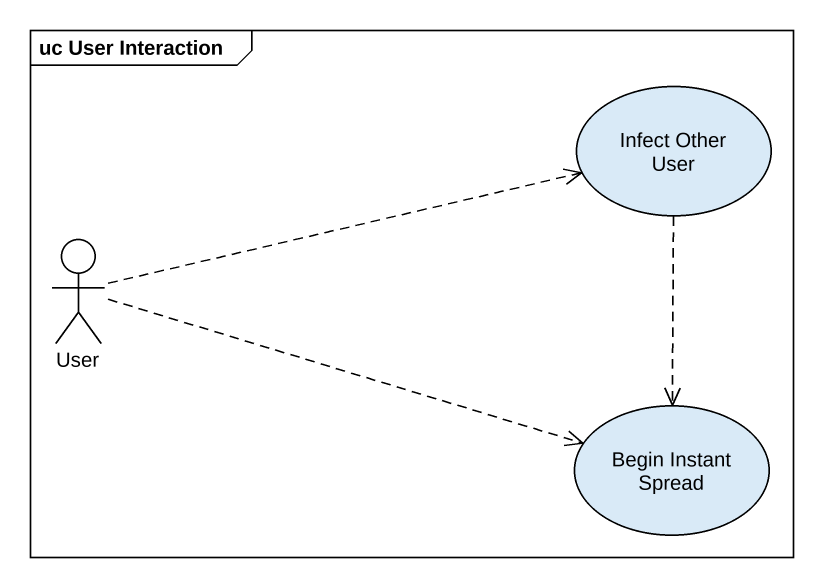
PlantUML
@startuml
mainframe uc User Interaction
usecase "Infect Other User" as Infect_Other_User
actor User
usecase "Begin Instant Spread" as Begin_Instant_Spread
Infect_Other_User ..> Begin_Instant_Spread
User .right.> Infect_Other_User
User .right.> Begin_Instant_Spread
@enduml
